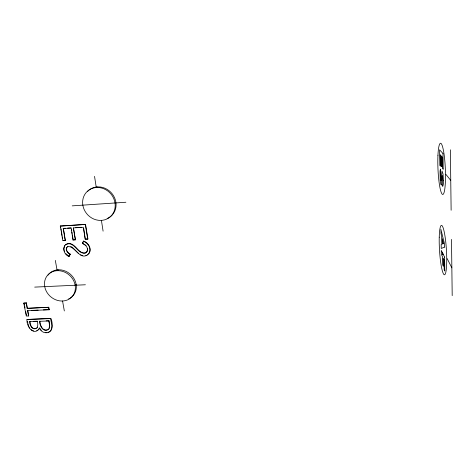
<?xml version="1.0" encoding="UTF-8"?>
<svg xmlns="http://www.w3.org/2000/svg" width="476" height="476" viewBox="0 0 476 476"><rect width="100%" height="100%" fill="white"/><g stroke="black" fill="none" stroke-linecap="round" stroke-linejoin="round"><path stroke-width="0.71" d="M49.653 327.411L49.468 323.65M37.342 327.345L37.8 324.828L37.479 321.181L33.368 321.33M48.992 328.714L49.54 326.078L48.927 320.753L49.331 322.924M65.7 244.664C74.018 240.011 77.255 254.226 84.99 253.137A4.403 3.945 43.4 0 0 87.227 250.87C88.435 247.478 85.329 244.587 82.425 243.468L83.538 241.088C89.018 242.671 92.82 250.56 87.816 254.69M82.425 243.468L83.538 241.088M66.991 247.24C65.331 250.025 67.889 252.958 70.323 254.166L68.937 256.451C63.005 254.618 61.344 244.194 68.722 243.545C75.809 243.319 78.076 253.934 85.18 252.97A4.403 3.945 43.4 0 0 87.411 250.703L87.614 248.299M38.74 329.469L39.633 327.94C34.123 336.954 26.18 326.417 26.971 319.473L50.831 318.379C53.55 324.221 52.788 335.217 43.727 332.325A6.301 5.42 38.6 0 1 40.401 329.725L39.419 328.154M64.879 245.515L63.873 248.347L63.962 249.959M68.937 256.451L70.323 254.166M50.849 330.576C53.33 326.964 50.944 322.436 50.623 318.587L50.831 318.379M88.714 253.726C92.1 249.132 88.209 242.837 83.348 241.243M36.64 328.154L37.556 327.131M48.213 329.582L49.201 328.5M48.421 329.368C43.381 332.956 39.49 325.703 39.633 321.3L39.853 321.092C40.133 325.108 42.275 331.266 47.404 329.945M75.154 285.243L76.124 284.303M26.341 302.885L23.8 303.176L26.305 316.052L28.614 315.963L27.596 310.733L49.23 309.68L48.784 307.27L27.132 308.341L26.341 302.885L27.358 308.139M27.132 308.341L48.784 307.27M36.854 327.94C32.79 331.171 29.452 325.376 29.714 321.669L29.94 321.461C30.137 324.668 31.719 329.761 35.914 328.476M28.614 315.963L27.822 310.53L27.596 310.733M67.884 246.461L66.789 247.401C65.129 250.186 67.687 253.125 70.121 254.333M58.209 269.832L57.168 270.713L55.329 260.402M67.592 228.123L71.15 227.903L72.965 239.969L75.41 239.827L73.405 227.903L83.3 227.296L85.258 239.255L87.911 238.952L85.543 224.434L60.434 225.993L62.743 240.672L65.379 240.368L63.314 228.385L65.45 228.254M85.258 239.255L83.722 228.551M75.41 239.827L73.405 227.903M72.965 239.969L75.607 239.672M60.22 226.142L85.543 224.434M65.176 240.529L63.314 228.385M88.006 254.517C79.688 260.919 75.226 245.539 67.675 246.622M50.182 331.284L47.969 332.385M97.223 186.949L96.289 187.55L94.54 176.364M36.717 330.832L37.967 330.219M85.817 255.677L86.977 255.225M72.215 205.858L125.896 202.246M75.726 227.623L81.372 227.278M63.106 228.534L70.948 228.052M86.067 239.059L87.911 238.952M63.558 240.475L65.379 240.368M34.694 287.111L85.406 284.767M23.8 303.176L26.115 303.081M31.517 310.388L38.157 310.12M43.322 309.912L49.23 309.68M26.971 319.473L50.623 318.587M46.136 320.86L48.927 320.753M29.714 321.669L37.259 321.389M39.633 321.3L48.719 320.967M45.262 332.468L46.63 332.557M32.576 330.517L33.623 330.909M80.587 254.874L82.604 255.677M82.616 243.307L86.12 245.568M70.698 246.401L72.566 247.556L78.308 253.268M69.139 256.278L65.896 253.714M31.13 329.672L32.053 330.32M445.952 174.424L450.748 180.398M39.96 328.464L40.615 329.511A6.295 5.414 38.6 0 0 41.257 330.302M447.166 258.599L451.849 267.845M442.323 252.78L442.757 253.648M442.329 253.167L442.763 254.041M442.335 253.559L442.769 254.428M29.006 326.869L29.572 328.059M64.129 250.525L64.474 251.655M28.09 323.847L28.727 326.28M24.026 302.98L24.443 305.122M24.722 306.55L25.002 307.984M25.698 311.554L26.394 315.13M27.578 321.229L27.834 322.538M48.57 307.466L49.016 309.882M62.552 300.981L64.331 310.953M60.434 225.993L60.684 227.445M60.934 228.896L61.19 230.348M61.44 231.8L62.07 235.43M62.32 236.881L62.57 238.333M71.388 229.307L71.626 230.705M71.864 232.109L72.102 233.508M72.334 234.912L73.048 239.113M85.353 224.577L87.721 239.113M101.412 220.358L103.096 231.152M442.751 253.256L442.775 254.821L442.567 252.887M442.626 253.006L442.716 254.696M442.442 252.637L442.519 253.928M442.317 252.387L442.4 253.678M450.367 149.809L451.129 210.249M451.492 239.392L452.2 295.638M107.13 218.567A17.065 15.559 48.1 0 0 115.442 200.182A17.065 15.559 48.1 0 0 98.234 186.878L96.211 187.026A17.065 15.559 48.1 0 0 87.56 191.447M70.269 298.03A16.22 14.244 41.1 0 0 75.226 281.102A16.22 14.244 41.1 0 0 59.167 269.779L57.251 269.88A16.22 14.244 41.1 0 0 47.993 275.164M69.746 298.333A16.22 14.244 41.1 0 1 68.663 298.868M443.418 180.243L443.334 183.968L442.734 186.366L442.525 175.965L442.252 175.614L441.329 185.11L440.824 184.367L440.193 180.077L440.05 171.675A6.64 0.946 87.4 0 1 440.633 169.081L440.859 180.214L441.145 180.6L442.037 170.997L443.031 174.103L443.418 180.243M444.435 247.151L441.24 248.466L441.169 244.378L441.811 244.2L441.68 236.257L440.984 233.514L440.919 229.378L444.376 243.432L444.435 247.151M443.543 243.647L442.365 243.98L442.275 238.66L443.543 243.647M97.306 187.479L95.271 187.621A17.13 15.613 48.1 0 0 82.812 205.037A17.13 15.613 48.1 0 0 100.406 220.418L102.417 220.293A17.13 15.613 48.1 0 0 115.019 202.871A17.13 15.613 48.1 0 0 97.306 187.479M58.126 270.665L56.204 270.761A16.285 14.286 41.1 0 0 44.708 286.552A16.285 14.286 41.1 0 0 61.606 301.022L63.504 300.945A16.285 14.286 41.1 0 0 75.137 285.148A16.285 14.286 41.1 0 0 58.126 270.665M442.977 153.498L439.574 149.797L439.836 165.452L440.443 166.195L440.252 154.724L441.05 155.616L441.216 165.934L441.835 166.689L441.668 156.318L442.406 157.151L442.585 168.486L443.221 169.266L442.977 153.498M444.59 257.076L441.27 250.418L441.335 254.327L442.603 256.909L442.734 264.93L443.34 266.209L443.21 258.147L444.031 259.825L444.185 269.755L444.804 271.076L444.59 257.076M437.95 155.259A25.65 3.683 87.5 0 0 442.644 194.446A25.65 3.683 87.5 0 0 444.394 156.812A25.65 3.683 87.5 0 0 437.95 155.259M439.241 237.191A24.74 3.457 86.5 0 0 444.37 274.771A24.74 3.457 86.5 0 0 445.304 238.292A24.74 3.457 86.5 0 0 439.241 237.191"/></g></svg>
